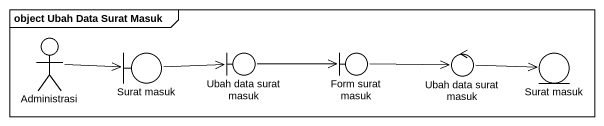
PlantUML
@startuml
mainframe object Ubah Data Surat Masuk
actor Administrasi
boundary "Surat masuk" as Surat_masuk
boundary "Ubah data surat masuk" as Ubah_data_surat_masuk
boundary "Form surat masuk" as Form_surat_masuk
control "Ubah data surat masuk" as Ubah_data_surat_masuk_2
entity "Surat masuk" as Surat_masuk_2
Administrasi -right-> Surat_masuk
Surat_masuk -right-> Ubah_data_surat_masuk
Ubah_data_surat_masuk -right-> Form_surat_masuk
Form_surat_masuk -right-> Ubah_data_surat_masuk_2
Ubah_data_surat_masuk_2 -right-> Surat_masuk_2
@enduml
